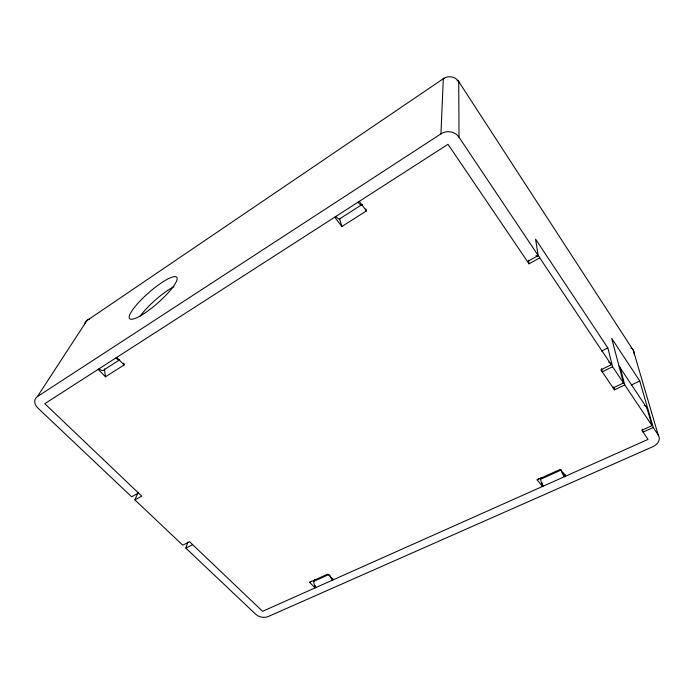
<?xml version="1.0" encoding="UTF-8"?>
<svg xmlns="http://www.w3.org/2000/svg" width="694" height="694" viewBox="0 0 694 694"><rect width="100%" height="100%" fill="white"/><g stroke="black" fill="none" stroke-linecap="round" stroke-linejoin="round"><path stroke-width="1.04" d="M138.479 493.018L131.634 496.791L37.944 408.098A10.61 7.643 26.5 0 1 37.363 396.621L440.95 133.873L443.301 78.726A11.286 1.83 59.1 0 1 444.36 78.457M332.695 578.232L332.409 580.175A4.685 2.29 67.3 0 1 330.249 575.829M315.458 585.857L315.111 587.887L309.585 582.318L311.398 581.173M457.103 80.851A11.46 2.681 -36.3 0 1 458.743 81.588L633.284 350.297L658.19 434.878A11.321 8.458 -10 0 1 652.941 446.641L268.11 616.593A8.883 5.951 11.9 0 1 255.8 614.346L185.827 548.104L187.883 542.075M618.961 366.007A11.191 6.038 -31 0 1 620.254 367.881L646.903 407.968L652.022 425.665L641.837 430.263L648.04 439.406L262.575 611.319L189.592 541.745L182.765 545.198L134.905 499.897L138.219 492.211M37.363 396.621L86.941 320.559L443.301 78.726A11.295 10.931 -42.9 0 1 458.743 81.588L459.003 137.221L538.206 255.574L527.501 261.569M541.91 482.521L542.378 486.529L537.191 479.797L538.796 478.478M104.421 369.572L119.004 360.229M340.164 218.532L362.155 204.444A6.203 1.83 58.3 0 1 358.052 202.171M98.14 369.373L105.497 376.781L124.113 364.957L123.801 362.936M334.716 217.179L341.899 226.496L366.441 210.889L365.781 208.911M134.905 499.897L141.758 496.141L44.789 403.691L448.012 144.291L529.036 263.833L539.732 257.856L611.267 364.749L600.883 369.833L614.45 389.846L624.765 384.936L620.254 367.881M185.827 548.104L192.654 544.66M601.455 351.121L607.84 347.937L535.56 239.126L538.206 255.574M607.84 347.937L612.602 366.753L602.227 371.819L601.49 368.67M613.132 387.911L623.464 382.975L611.692 338.351L639.755 380.989L653.262 427.513L658.19 434.878M631.271 385.014L639.755 380.989M309.585 582.318L327.811 574.111L333.328 579.768M537.191 479.797L560.327 469.378L565.471 476.231L565.168 474.236M653.262 427.513L643.086 432.102L642.228 428.97M313.844 581.294L329.156 574.406M540.548 479.294L561.246 469.977M116.757 357.401L124.113 364.957M359.292 201.364L366.441 210.889M612.602 366.753L623.464 382.975M624.765 384.936L652.022 425.665M339.444 218.584L341.899 226.496M613.704 386.836L614.45 389.846M563.736 472.926L564.3 476.752A5.274 1.301 63.9 0 1 561.299 470.298M104.421 369.277L105.497 376.781M528.524 260.181L529.036 263.833M535.985 255.748A12.397 5.127 -34 0 1 539.732 257.856M608.716 362.181A11.633 6.203 -31.5 0 1 611.267 364.749M644.31 405.305A10.922 6.376 -29.8 0 1 646.903 407.968M316.013 587.488A4.641 2.351 67.6 0 1 313.809 582.604A4.641 2.351 67.6 0 1 315.31 579.698M104.664 368.974A5.344 3.175 54.3 0 1 99.06 368.783M119.637 359.848A5.396 3.106 54.7 0 1 115.811 358M543.515 486.026A5.222 1.397 64.2 0 1 540.826 480.621A5.222 1.397 64.2 0 1 541.199 477.94M340.207 218.289A6.125 1.969 58 0 1 335.931 216.398M140.188 316.108A31.23 7.148 -41.4 0 1 173.89 286.674M440.95 133.873A13.047 12.475 -17.4 0 1 459.003 137.221M89.613 319.11A9.222 5.283 52.9 0 0 86.941 320.559A9.352 7.209 28.8 0 0 84.425 324.697M631.028 348.223A9.829 5.196 -30.4 0 1 633.284 350.297A9.907 7.868 -13 0 1 634.247 354.703M144.291 313.436A31.377 6.871 -41.3 0 0 176.892 277.461A31.377 6.871 -41.3 0 0 138.28 302.896A31.377 6.871 -41.3 0 0 144.291 313.436"/></g></svg>
